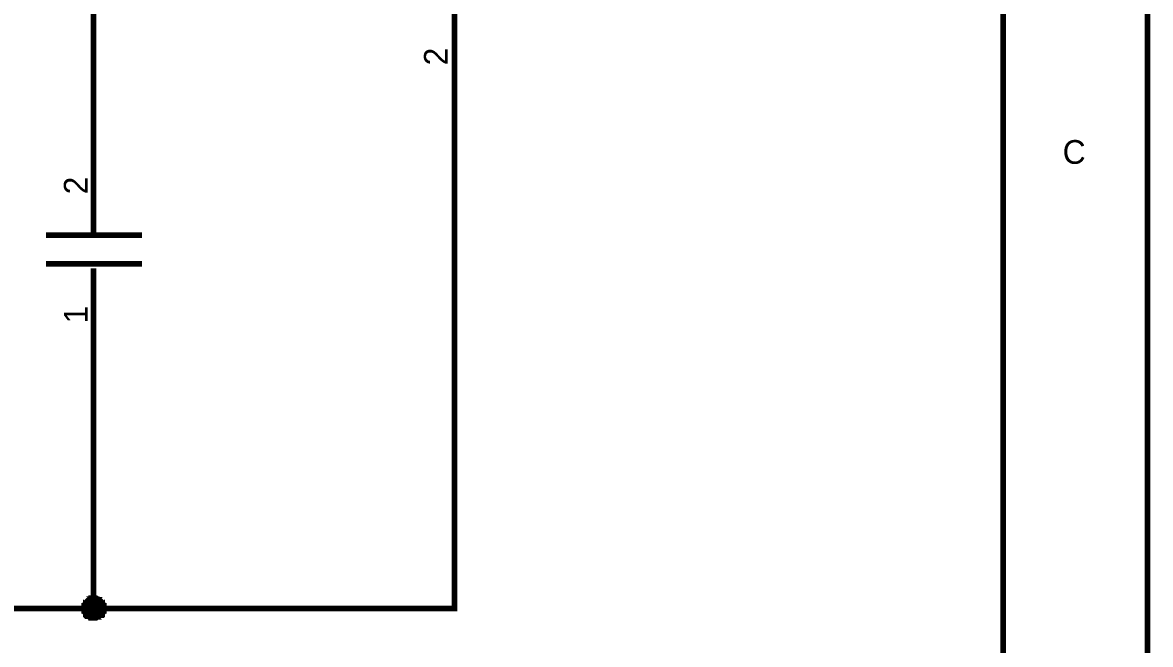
# Model space of a CAD drawing. Header units: millimetres. Extents: x 0 to 800, y 0 to 567.
# Drawn here: x 740.8 to 800.2, y 186.1 to 218.9 of the extents above; entities that cross this region are included whole.
import ezdxf

# ---------------------------------------------------------------- set-up
doc = ezdxf.new("R2010")
doc.units = ezdxf.units.MM
doc.layers.add('Sheet', color=255, linetype='Continuous')

msp = doc.modelspace()

# ---------------------------------------------------------------- linework, layer by layer
at = {"layer": 'Sheet'}
for points, const_width in [([(0, 566.375), (800.1, 566.375), (800.1, 0), (0, 0), (0, 566.375)], 0.3), ([(0, 566.375), (0, 0), (800.1, 0), (800.1, 566.375), (0, 566.375), (0, 566.375)], 0.0991), ([(7.661, 558.76), (792.484, 558.76), (792.484, 7.616), (7.661, 7.616), (7.661, 558.76)], 0.3), ([(7.661, 558.76), (7.661, 7.616), (792.484, 7.616), (792.484, 558.76), (7.661, 558.76), (7.661, 558.76)], 0.0991)]:
    msp.add_lwpolyline(points, close=True, dxfattribs=dict(at, const_width=const_width))
for points, const_width in [([(744.505, 209.473), (744.505, 227.482)], 0.3), ([(763.544, 219.777), (763.544, 214.267)], 0.3), ([(729.498, 197.647), (729.498, 187.97), (744.505, 187.97), (763.544, 187.97), (763.544, 214.267)], 0.3), ([(744.505, 207.681), (744.505, 209.473)], 0.3), ([(744.505, 207.681), (744.505, 208.443)], 0.3), ([(747.059, 207.681), (741.996, 207.681)], 0.3), ([(747.059, 206.158), (741.996, 206.158)], 0.3), ([(744.505, 205.934), (744.505, 204.411)], 0.3), ([(744.505, 205.934), (744.505, 205.665)], 0.3), ([(744.505, 204.411), (744.505, 187.97)], 0.3), ([(744.012, 187.97), (744.012, 188.015), (744.012, 188.015), (744.012, 188.06), (744.012, 188.06), (744.012, 188.105), (744.057, 188.105), (744.057, 188.15), (744.057, 188.15), (744.057, 188.194), (744.057, 188.194), (744.102, 188.239), (744.102, 188.239), (744.102, 188.284), (744.147, 188.284), (744.147, 188.329), (744.147, 188.329), (744.192, 188.374), (744.192, 188.374), (744.192, 188.374), (744.236, 188.418), (744.236, 188.418), (744.281, 188.418), (744.281, 188.463), (744.326, 188.463), (744.326, 188.463), (744.371, 188.463), (744.371, 188.508), (744.416, 188.508), (744.416, 188.508), (744.46, 188.508), (744.46, 188.508), (744.505, 188.508)], 0.3), ([(744.012, 187.97), (744.012, 188.015), (744.012, 188.015), (744.012, 188.06), (744.012, 188.06), (744.012, 188.105), (744.057, 188.105), (744.057, 188.15), (744.057, 188.15), (744.057, 188.194), (744.057, 188.194), (744.102, 188.239), (744.102, 188.239), (744.102, 188.284), (744.147, 188.284), (744.147, 188.329), (744.147, 188.329), (744.192, 188.374), (744.192, 188.374), (744.192, 188.374), (744.236, 188.418), (744.236, 188.418), (744.281, 188.418), (744.281, 188.463), (744.326, 188.463), (744.326, 188.463), (744.371, 188.463), (744.371, 188.508), (744.416, 188.508), (744.416, 188.508), (744.46, 188.508), (744.46, 188.508), (744.505, 188.508)], 0.3), ([(744.012, 187.97), (744.012, 188.015), (744.012, 188.015), (744.012, 188.06), (744.012, 188.06), (744.012, 188.105), (744.057, 188.105), (744.057, 188.15), (744.057, 188.15), (744.057, 188.194), (744.057, 188.194), (744.102, 188.239), (744.102, 188.239), (744.102, 188.284), (744.147, 188.284), (744.147, 188.329), (744.147, 188.329), (744.192, 188.374), (744.192, 188.374), (744.192, 188.374), (744.236, 188.418), (744.236, 188.418), (744.281, 188.418), (744.281, 188.463), (744.326, 188.463), (744.326, 188.463), (744.371, 188.463), (744.371, 188.508), (744.416, 188.508), (744.416, 188.508), (744.46, 188.508), (744.46, 188.508), (744.505, 188.508)], 0.3), ([(744.012, 187.97), (744.012, 188.015), (744.012, 188.015), (744.012, 188.06), (744.012, 188.06), (744.012, 188.105), (744.057, 188.105), (744.057, 188.15), (744.057, 188.15), (744.057, 188.194), (744.057, 188.194), (744.102, 188.239), (744.102, 188.239), (744.102, 188.284), (744.147, 188.284), (744.147, 188.329), (744.147, 188.329), (744.192, 188.374), (744.192, 188.374), (744.192, 188.374), (744.236, 188.418), (744.236, 188.418), (744.281, 188.418), (744.281, 188.463), (744.326, 188.463), (744.326, 188.463), (744.371, 188.463), (744.371, 188.508), (744.416, 188.508), (744.416, 188.508), (744.46, 188.508), (744.46, 188.508), (744.505, 188.508)], 0.3), ([(744.505, 188.508), (744.505, 188.508)], 0.3), ([(744.505, 188.508), (744.55, 188.508), (744.55, 188.508), (744.595, 188.508), (744.64, 188.508), (744.64, 188.508), (744.684, 188.463), (744.684, 188.463), (744.729, 188.463), (744.729, 188.463), (744.774, 188.418), (744.774, 188.418), (744.819, 188.418), (744.819, 188.374), (744.864, 188.374), (744.864, 188.374), (744.908, 188.329), (744.908, 188.329), (744.908, 188.284), (744.953, 188.284), (744.953, 188.239), (744.953, 188.239), (744.998, 188.194), (744.998, 188.194), (744.998, 188.15), (744.998, 188.15), (744.998, 188.105), (745.043, 188.105), (745.043, 188.06), (745.043, 188.06), (745.043, 188.015), (745.043, 188.015), (745.043, 187.97)], 0.3), ([(744.505, 188.508), (744.505, 188.508)], 0.3), ([(744.505, 188.508), (744.55, 188.508), (744.55, 188.508), (744.595, 188.508), (744.64, 188.508), (744.64, 188.508), (744.684, 188.463), (744.684, 188.463), (744.729, 188.463), (744.729, 188.463), (744.774, 188.418), (744.774, 188.418), (744.819, 188.418), (744.819, 188.374), (744.864, 188.374), (744.864, 188.374), (744.908, 188.329), (744.908, 188.329), (744.908, 188.284), (744.953, 188.284), (744.953, 188.239), (744.953, 188.239), (744.998, 188.194), (744.998, 188.194), (744.998, 188.15), (744.998, 188.15), (744.998, 188.105), (745.043, 188.105), (745.043, 188.06), (745.043, 188.06), (745.043, 188.015), (745.043, 188.015), (745.043, 187.97)], 0.3), ([(744.505, 188.508), (744.505, 188.508)], 0.3), ([(744.505, 188.508), (744.55, 188.508), (744.55, 188.508), (744.595, 188.508), (744.64, 188.508), (744.64, 188.508), (744.684, 188.463), (744.684, 188.463), (744.729, 188.463), (744.729, 188.463), (744.774, 188.418), (744.774, 188.418), (744.819, 188.418), (744.819, 188.374), (744.864, 188.374), (744.864, 188.374), (744.908, 188.329), (744.908, 188.329), (744.908, 188.284), (744.953, 188.284), (744.953, 188.239), (744.953, 188.239), (744.998, 188.194), (744.998, 188.194), (744.998, 188.15), (744.998, 188.15), (744.998, 188.105), (745.043, 188.105), (745.043, 188.06), (745.043, 188.06), (745.043, 188.015), (745.043, 188.015), (745.043, 187.97)], 0.3), ([(744.505, 188.508), (744.505, 188.508)], 0.3), ([(744.505, 188.508), (744.55, 188.508), (744.55, 188.508), (744.595, 188.508), (744.64, 188.508), (744.64, 188.508), (744.684, 188.463), (744.684, 188.463), (744.729, 188.463), (744.729, 188.463), (744.774, 188.418), (744.774, 188.418), (744.819, 188.418), (744.819, 188.374), (744.864, 188.374), (744.864, 188.374), (744.908, 188.329), (744.908, 188.329), (744.908, 188.284), (744.953, 188.284), (744.953, 188.239), (744.953, 188.239), (744.998, 188.194), (744.998, 188.194), (744.998, 188.15), (744.998, 188.15), (744.998, 188.105), (745.043, 188.105), (745.043, 188.06), (745.043, 188.06), (745.043, 188.015), (745.043, 188.015), (745.043, 187.97)], 0.3), ([(744.505, 187.478), (744.46, 187.478), (744.46, 187.478), (744.416, 187.478), (744.416, 187.478), (744.371, 187.478), (744.371, 187.522), (744.326, 187.522), (744.326, 187.522), (744.281, 187.522), (744.281, 187.522), (744.236, 187.567), (744.236, 187.567), (744.192, 187.567), (744.192, 187.612), (744.192, 187.612), (744.147, 187.612), (744.147, 187.657), (744.147, 187.657), (744.102, 187.657), (744.102, 187.702), (744.102, 187.702), (744.057, 187.746), (744.057, 187.746), (744.057, 187.791), (744.057, 187.791), (744.057, 187.836), (744.012, 187.836), (744.012, 187.881), (744.012, 187.881), (744.012, 187.926), (744.012, 187.926), (744.012, 187.97)], 0.3), ([(744.012, 187.97), (744.012, 187.97)], 0.3), ([(744.505, 187.478), (744.46, 187.478), (744.46, 187.478), (744.416, 187.478), (744.416, 187.478), (744.371, 187.478), (744.371, 187.522), (744.326, 187.522), (744.326, 187.522), (744.281, 187.522), (744.281, 187.522), (744.236, 187.567), (744.236, 187.567), (744.192, 187.567), (744.192, 187.612), (744.192, 187.612), (744.147, 187.612), (744.147, 187.657), (744.147, 187.657), (744.102, 187.657), (744.102, 187.702), (744.102, 187.702), (744.057, 187.746), (744.057, 187.746), (744.057, 187.791), (744.057, 187.791), (744.057, 187.836), (744.012, 187.836), (744.012, 187.881), (744.012, 187.881), (744.012, 187.926), (744.012, 187.926), (744.012, 187.97)], 0.3), ([(744.012, 187.97), (744.012, 187.97)], 0.3), ([(744.505, 187.478), (744.46, 187.478), (744.46, 187.478), (744.416, 187.478), (744.416, 187.478), (744.371, 187.478), (744.371, 187.522), (744.326, 187.522), (744.326, 187.522), (744.281, 187.522), (744.281, 187.522), (744.236, 187.567), (744.236, 187.567), (744.192, 187.567), (744.192, 187.612), (744.192, 187.612), (744.147, 187.612), (744.147, 187.657), (744.147, 187.657), (744.102, 187.657), (744.102, 187.702), (744.102, 187.702), (744.057, 187.746), (744.057, 187.746), (744.057, 187.791), (744.057, 187.791), (744.057, 187.836), (744.012, 187.836), (744.012, 187.881), (744.012, 187.881), (744.012, 187.926), (744.012, 187.926), (744.012, 187.97)], 0.3), ([(744.012, 187.97), (744.012, 187.97)], 0.3), ([(744.505, 187.478), (744.46, 187.478), (744.46, 187.478), (744.416, 187.478), (744.416, 187.478), (744.371, 187.478), (744.371, 187.522), (744.326, 187.522), (744.326, 187.522), (744.281, 187.522), (744.281, 187.522), (744.236, 187.567), (744.236, 187.567), (744.192, 187.567), (744.192, 187.612), (744.192, 187.612), (744.147, 187.612), (744.147, 187.657), (744.147, 187.657), (744.102, 187.657), (744.102, 187.702), (744.102, 187.702), (744.057, 187.746), (744.057, 187.746), (744.057, 187.791), (744.057, 187.791), (744.057, 187.836), (744.012, 187.836), (744.012, 187.881), (744.012, 187.881), (744.012, 187.926), (744.012, 187.926), (744.012, 187.97)], 0.3), ([(744.012, 187.97), (744.012, 187.97)], 0.3), ([(744.012, 187.97), (744.012, 188.015), (744.012, 188.015), (744.012, 188.06), (744.012, 188.06), (744.012, 188.105), (744.057, 188.105), (744.057, 188.15), (744.057, 188.15), (744.057, 188.194), (744.057, 188.194), (744.102, 188.239), (744.102, 188.239), (744.102, 188.284), (744.147, 188.284), (744.147, 188.329), (744.147, 188.329), (744.192, 188.374), (744.192, 188.374), (744.192, 188.374), (744.236, 188.418), (744.236, 188.418), (744.281, 188.418), (744.281, 188.463), (744.326, 188.463), (744.326, 188.463), (744.371, 188.463), (744.371, 188.508), (744.416, 188.508), (744.416, 188.508), (744.46, 188.508), (744.46, 188.508), (744.505, 188.508)], 0.0991), ([(744.012, 187.97), (744.012, 188.015), (744.012, 188.015), (744.012, 188.06), (744.012, 188.06), (744.012, 188.105), (744.057, 188.105), (744.057, 188.15), (744.057, 188.15), (744.057, 188.194), (744.057, 188.194), (744.102, 188.239), (744.102, 188.239), (744.102, 188.284), (744.147, 188.284), (744.147, 188.329), (744.147, 188.329), (744.192, 188.374), (744.192, 188.374), (744.192, 188.374), (744.236, 188.418), (744.236, 188.418), (744.281, 188.418), (744.281, 188.463), (744.326, 188.463), (744.326, 188.463), (744.371, 188.463), (744.371, 188.508), (744.416, 188.508), (744.416, 188.508), (744.46, 188.508), (744.46, 188.508), (744.505, 188.508)], 0.0991), ([(744.012, 187.97), (744.012, 188.015), (744.012, 188.015), (744.012, 188.06), (744.012, 188.06), (744.012, 188.105), (744.057, 188.105), (744.057, 188.15), (744.057, 188.15), (744.057, 188.194), (744.057, 188.194), (744.102, 188.239), (744.102, 188.239), (744.102, 188.284), (744.147, 188.284), (744.147, 188.329), (744.147, 188.329), (744.192, 188.374), (744.192, 188.374), (744.192, 188.374), (744.236, 188.418), (744.236, 188.418), (744.281, 188.418), (744.281, 188.463), (744.326, 188.463), (744.326, 188.463), (744.371, 188.463), (744.371, 188.508), (744.416, 188.508), (744.416, 188.508), (744.46, 188.508), (744.46, 188.508), (744.505, 188.508)], 0.0991), ([(744.012, 187.97), (744.012, 188.015), (744.012, 188.015), (744.012, 188.06), (744.012, 188.06), (744.012, 188.105), (744.057, 188.105), (744.057, 188.15), (744.057, 188.15), (744.057, 188.194), (744.057, 188.194), (744.102, 188.239), (744.102, 188.239), (744.102, 188.284), (744.147, 188.284), (744.147, 188.329), (744.147, 188.329), (744.192, 188.374), (744.192, 188.374), (744.192, 188.374), (744.236, 188.418), (744.236, 188.418), (744.281, 188.418), (744.281, 188.463), (744.326, 188.463), (744.326, 188.463), (744.371, 188.463), (744.371, 188.508), (744.416, 188.508), (744.416, 188.508), (744.46, 188.508), (744.46, 188.508), (744.505, 188.508)], 0.0991), ([(744.505, 187.478), (744.46, 187.478), (744.46, 187.478), (744.416, 187.478), (744.416, 187.478), (744.371, 187.478), (744.371, 187.522), (744.326, 187.522), (744.326, 187.522), (744.281, 187.522), (744.281, 187.522), (744.236, 187.567), (744.236, 187.567), (744.192, 187.567), (744.192, 187.612), (744.192, 187.612), (744.147, 187.612), (744.147, 187.657), (744.147, 187.657), (744.102, 187.657), (744.102, 187.702), (744.102, 187.702), (744.057, 187.746), (744.057, 187.746), (744.057, 187.791), (744.057, 187.791), (744.057, 187.836), (744.012, 187.836), (744.012, 187.881), (744.012, 187.881), (744.012, 187.926), (744.012, 187.926), (744.012, 187.97)], 0.0991), ([(744.012, 187.97), (744.012, 187.97)], 0.0991), ([(744.505, 187.478), (744.46, 187.478), (744.46, 187.478), (744.416, 187.478), (744.416, 187.478), (744.371, 187.478), (744.371, 187.522), (744.326, 187.522), (744.326, 187.522), (744.281, 187.522), (744.281, 187.522), (744.236, 187.567), (744.236, 187.567), (744.192, 187.567), (744.192, 187.612), (744.192, 187.612), (744.147, 187.612), (744.147, 187.657), (744.147, 187.657), (744.102, 187.657), (744.102, 187.702), (744.102, 187.702), (744.057, 187.746), (744.057, 187.746), (744.057, 187.791), (744.057, 187.791), (744.057, 187.836), (744.012, 187.836), (744.012, 187.881), (744.012, 187.881), (744.012, 187.926), (744.012, 187.926), (744.012, 187.97)], 0.0991), ([(744.012, 187.97), (744.012, 187.97)], 0.0991), ([(744.505, 187.478), (744.46, 187.478), (744.46, 187.478), (744.416, 187.478), (744.416, 187.478), (744.371, 187.478), (744.371, 187.522), (744.326, 187.522), (744.326, 187.522), (744.281, 187.522), (744.281, 187.522), (744.236, 187.567), (744.236, 187.567), (744.192, 187.567), (744.192, 187.612), (744.192, 187.612), (744.147, 187.612), (744.147, 187.657), (744.147, 187.657), (744.102, 187.657), (744.102, 187.702), (744.102, 187.702), (744.057, 187.746), (744.057, 187.746), (744.057, 187.791), (744.057, 187.791), (744.057, 187.836), (744.012, 187.836), (744.012, 187.881), (744.012, 187.881), (744.012, 187.926), (744.012, 187.926), (744.012, 187.97)], 0.0991), ([(744.012, 187.97), (744.012, 187.97)], 0.0991), ([(744.505, 187.478), (744.46, 187.478), (744.46, 187.478), (744.416, 187.478), (744.416, 187.478), (744.371, 187.478), (744.371, 187.522), (744.326, 187.522), (744.326, 187.522), (744.281, 187.522), (744.281, 187.522), (744.236, 187.567), (744.236, 187.567), (744.192, 187.567), (744.192, 187.612), (744.192, 187.612), (744.147, 187.612), (744.147, 187.657), (744.147, 187.657), (744.102, 187.657), (744.102, 187.702), (744.102, 187.702), (744.057, 187.746), (744.057, 187.746), (744.057, 187.791), (744.057, 187.791), (744.057, 187.836), (744.012, 187.836), (744.012, 187.881), (744.012, 187.881), (744.012, 187.926), (744.012, 187.926), (744.012, 187.97)], 0.0991), ([(744.012, 187.97), (744.012, 187.97)], 0.0991), ([(745.043, 187.97), (745.043, 187.926), (745.043, 187.926), (745.043, 187.881), (745.043, 187.881), (745.043, 187.836), (744.998, 187.836), (744.998, 187.791), (744.998, 187.791), (744.998, 187.746), (744.998, 187.746), (744.953, 187.702), (744.953, 187.702), (744.953, 187.657), (744.908, 187.657), (744.908, 187.657), (744.908, 187.612), (744.864, 187.612), (744.864, 187.612), (744.819, 187.567), (744.819, 187.567), (744.774, 187.567), (744.774, 187.522), (744.729, 187.522), (744.729, 187.522), (744.684, 187.522), (744.684, 187.522), (744.64, 187.478), (744.64, 187.478), (744.595, 187.478), (744.55, 187.478), (744.55, 187.478), (744.505, 187.478)], 0.3), ([(745.043, 187.97), (745.043, 187.926), (745.043, 187.926), (745.043, 187.881), (745.043, 187.881), (745.043, 187.836), (744.998, 187.836), (744.998, 187.791), (744.998, 187.791), (744.998, 187.746), (744.998, 187.746), (744.953, 187.702), (744.953, 187.702), (744.953, 187.657), (744.908, 187.657), (744.908, 187.657), (744.908, 187.612), (744.864, 187.612), (744.864, 187.612), (744.819, 187.567), (744.819, 187.567), (744.774, 187.567), (744.774, 187.522), (744.729, 187.522), (744.729, 187.522), (744.684, 187.522), (744.684, 187.522), (744.64, 187.478), (744.64, 187.478), (744.595, 187.478), (744.55, 187.478), (744.55, 187.478), (744.505, 187.478)], 0.3), ([(745.043, 187.97), (745.043, 187.926), (745.043, 187.926), (745.043, 187.881), (745.043, 187.881), (745.043, 187.836), (744.998, 187.836), (744.998, 187.791), (744.998, 187.791), (744.998, 187.746), (744.998, 187.746), (744.953, 187.702), (744.953, 187.702), (744.953, 187.657), (744.908, 187.657), (744.908, 187.657), (744.908, 187.612), (744.864, 187.612), (744.864, 187.612), (744.819, 187.567), (744.819, 187.567), (744.774, 187.567), (744.774, 187.522), (744.729, 187.522), (744.729, 187.522), (744.684, 187.522), (744.684, 187.522), (744.64, 187.478), (744.64, 187.478), (744.595, 187.478), (744.55, 187.478), (744.55, 187.478), (744.505, 187.478)], 0.3), ([(745.043, 187.97), (745.043, 187.926), (745.043, 187.926), (745.043, 187.881), (745.043, 187.881), (745.043, 187.836), (744.998, 187.836), (744.998, 187.791), (744.998, 187.791), (744.998, 187.746), (744.998, 187.746), (744.953, 187.702), (744.953, 187.702), (744.953, 187.657), (744.908, 187.657), (744.908, 187.657), (744.908, 187.612), (744.864, 187.612), (744.864, 187.612), (744.819, 187.567), (744.819, 187.567), (744.774, 187.567), (744.774, 187.522), (744.729, 187.522), (744.729, 187.522), (744.684, 187.522), (744.684, 187.522), (744.64, 187.478), (744.64, 187.478), (744.595, 187.478), (744.55, 187.478), (744.55, 187.478), (744.505, 187.478)], 0.3), ([(744.505, 188.508), (744.505, 188.508)], 0.0991), ([(744.505, 188.508), (744.55, 188.508), (744.55, 188.508), (744.595, 188.508), (744.64, 188.508), (744.64, 188.508), (744.684, 188.463), (744.684, 188.463), (744.729, 188.463), (744.729, 188.463), (744.774, 188.418), (744.774, 188.418), (744.819, 188.418), (744.819, 188.374), (744.864, 188.374), (744.864, 188.374), (744.908, 188.329), (744.908, 188.329), (744.908, 188.284), (744.953, 188.284), (744.953, 188.239), (744.953, 188.239), (744.998, 188.194), (744.998, 188.194), (744.998, 188.15), (744.998, 188.15), (744.998, 188.105), (745.043, 188.105), (745.043, 188.06), (745.043, 188.06), (745.043, 188.015), (745.043, 188.015), (745.043, 187.97)], 0.0991), ([(744.505, 188.508), (744.505, 188.508)], 0.0991), ([(744.505, 188.508), (744.55, 188.508), (744.55, 188.508), (744.595, 188.508), (744.64, 188.508), (744.64, 188.508), (744.684, 188.463), (744.684, 188.463), (744.729, 188.463), (744.729, 188.463), (744.774, 188.418), (744.774, 188.418), (744.819, 188.418), (744.819, 188.374), (744.864, 188.374), (744.864, 188.374), (744.908, 188.329), (744.908, 188.329), (744.908, 188.284), (744.953, 188.284), (744.953, 188.239), (744.953, 188.239), (744.998, 188.194), (744.998, 188.194), (744.998, 188.15), (744.998, 188.15), (744.998, 188.105), (745.043, 188.105), (745.043, 188.06), (745.043, 188.06), (745.043, 188.015), (745.043, 188.015), (745.043, 187.97)], 0.0991), ([(744.505, 188.508), (744.505, 188.508)], 0.0991), ([(744.505, 188.508), (744.55, 188.508), (744.55, 188.508), (744.595, 188.508), (744.64, 188.508), (744.64, 188.508), (744.684, 188.463), (744.684, 188.463), (744.729, 188.463), (744.729, 188.463), (744.774, 188.418), (744.774, 188.418), (744.819, 188.418), (744.819, 188.374), (744.864, 188.374), (744.864, 188.374), (744.908, 188.329), (744.908, 188.329), (744.908, 188.284), (744.953, 188.284), (744.953, 188.239), (744.953, 188.239), (744.998, 188.194), (744.998, 188.194), (744.998, 188.15), (744.998, 188.15), (744.998, 188.105), (745.043, 188.105), (745.043, 188.06), (745.043, 188.06), (745.043, 188.015), (745.043, 188.015), (745.043, 187.97)], 0.0991), ([(744.505, 188.508), (744.505, 188.508)], 0.0991), ([(744.505, 188.508), (744.55, 188.508), (744.55, 188.508), (744.595, 188.508), (744.64, 188.508), (744.64, 188.508), (744.684, 188.463), (744.684, 188.463), (744.729, 188.463), (744.729, 188.463), (744.774, 188.418), (744.774, 188.418), (744.819, 188.418), (744.819, 188.374), (744.864, 188.374), (744.864, 188.374), (744.908, 188.329), (744.908, 188.329), (744.908, 188.284), (744.953, 188.284), (744.953, 188.239), (744.953, 188.239), (744.998, 188.194), (744.998, 188.194), (744.998, 188.15), (744.998, 188.15), (744.998, 188.105), (745.043, 188.105), (745.043, 188.06), (745.043, 188.06), (745.043, 188.015), (745.043, 188.015), (745.043, 187.97)], 0.0991), ([(745.043, 187.97), (745.043, 187.926), (745.043, 187.926), (745.043, 187.881), (745.043, 187.881), (745.043, 187.836), (744.998, 187.836), (744.998, 187.791), (744.998, 187.791), (744.998, 187.746), (744.998, 187.746), (744.953, 187.702), (744.953, 187.702), (744.953, 187.657), (744.908, 187.657), (744.908, 187.657), (744.908, 187.612), (744.864, 187.612), (744.864, 187.612), (744.819, 187.567), (744.819, 187.567), (744.774, 187.567), (744.774, 187.522), (744.729, 187.522), (744.729, 187.522), (744.684, 187.522), (744.684, 187.522), (744.64, 187.478), (744.64, 187.478), (744.595, 187.478), (744.55, 187.478), (744.55, 187.478), (744.505, 187.478)], 0.0991), ([(745.043, 187.97), (745.043, 187.926), (745.043, 187.926), (745.043, 187.881), (745.043, 187.881), (745.043, 187.836), (744.998, 187.836), (744.998, 187.791), (744.998, 187.791), (744.998, 187.746), (744.998, 187.746), (744.953, 187.702), (744.953, 187.702), (744.953, 187.657), (744.908, 187.657), (744.908, 187.657), (744.908, 187.612), (744.864, 187.612), (744.864, 187.612), (744.819, 187.567), (744.819, 187.567), (744.774, 187.567), (744.774, 187.522), (744.729, 187.522), (744.729, 187.522), (744.684, 187.522), (744.684, 187.522), (744.64, 187.478), (744.64, 187.478), (744.595, 187.478), (744.55, 187.478), (744.55, 187.478), (744.505, 187.478)], 0.0991), ([(745.043, 187.97), (745.043, 187.926), (745.043, 187.926), (745.043, 187.881), (745.043, 187.881), (745.043, 187.836), (744.998, 187.836), (744.998, 187.791), (744.998, 187.791), (744.998, 187.746), (744.998, 187.746), (744.953, 187.702), (744.953, 187.702), (744.953, 187.657), (744.908, 187.657), (744.908, 187.657), (744.908, 187.612), (744.864, 187.612), (744.864, 187.612), (744.819, 187.567), (744.819, 187.567), (744.774, 187.567), (744.774, 187.522), (744.729, 187.522), (744.729, 187.522), (744.684, 187.522), (744.684, 187.522), (744.64, 187.478), (744.64, 187.478), (744.595, 187.478), (744.55, 187.478), (744.55, 187.478), (744.505, 187.478)], 0.0991), ([(745.043, 187.97), (745.043, 187.926), (745.043, 187.926), (745.043, 187.881), (745.043, 187.881), (745.043, 187.836), (744.998, 187.836), (744.998, 187.791), (744.998, 187.791), (744.998, 187.746), (744.998, 187.746), (744.953, 187.702), (744.953, 187.702), (744.953, 187.657), (744.908, 187.657), (744.908, 187.657), (744.908, 187.612), (744.864, 187.612), (744.864, 187.612), (744.819, 187.567), (744.819, 187.567), (744.774, 187.567), (744.774, 187.522), (744.729, 187.522), (744.729, 187.522), (744.684, 187.522), (744.684, 187.522), (744.64, 187.478), (744.64, 187.478), (744.595, 187.478), (744.55, 187.478), (744.55, 187.478), (744.505, 187.478)], 0.0991), ([(745.043, 187.97), (745.043, 187.97), (745.043, 187.97), (745.043, 187.97), (745.043, 187.97), (745.043, 187.97), (745.043, 187.97), (745.043, 187.97), (745.043, 187.97), (745.043, 187.97), (745.043, 187.97), (745.043, 187.97), (745.043, 187.97), (745.043, 187.97), (745.043, 187.97), (745.043, 187.97), (745.043, 187.97), (745.043, 187.97), (745.043, 187.97), (745.043, 187.97), (745.043, 187.97), (745.043, 187.97), (745.043, 187.97), (745.043, 187.97), (745.043, 187.97), (745.043, 187.97), (745.043, 187.97), (745.043, 187.97), (745.043, 187.97), (745.043, 187.97), (745.043, 187.97), (745.043, 187.97), (745.043, 187.97)], 0.3), ([(745.043, 187.97), (745.043, 187.97)], 0.3), ([(745.043, 187.97), (745.043, 187.97), (745.043, 187.97), (745.043, 187.97), (745.043, 187.97), (745.043, 187.97), (745.043, 187.97), (745.043, 187.97), (745.043, 187.97), (745.043, 187.97), (745.043, 187.97), (745.043, 187.97), (745.043, 187.97), (745.043, 187.97), (745.043, 187.97), (745.043, 187.97), (745.043, 187.97), (745.043, 187.97), (745.043, 187.97), (745.043, 187.97), (745.043, 187.97), (745.043, 187.97), (745.043, 187.97), (745.043, 187.97), (745.043, 187.97), (745.043, 187.97), (745.043, 187.97), (745.043, 187.97), (745.043, 187.97), (745.043, 187.97), (745.043, 187.97), (745.043, 187.97), (745.043, 187.97)], 0.3), ([(745.043, 187.97), (745.043, 187.97)], 0.3), ([(745.043, 187.97), (745.043, 187.97), (745.043, 187.97), (745.043, 187.97), (745.043, 187.97), (745.043, 187.97), (745.043, 187.97), (745.043, 187.97), (745.043, 187.97), (745.043, 187.97), (745.043, 187.97), (745.043, 187.97), (745.043, 187.97), (745.043, 187.97), (745.043, 187.97), (745.043, 187.97), (745.043, 187.97), (745.043, 187.97), (745.043, 187.97), (745.043, 187.97), (745.043, 187.97), (745.043, 187.97), (745.043, 187.97), (745.043, 187.97), (745.043, 187.97), (745.043, 187.97), (745.043, 187.97), (745.043, 187.97), (745.043, 187.97), (745.043, 187.97), (745.043, 187.97), (745.043, 187.97), (745.043, 187.97)], 0.3), ([(745.043, 187.97), (745.043, 187.97)], 0.3), ([(745.043, 187.97), (745.043, 187.97), (745.043, 187.97), (745.043, 187.97), (745.043, 187.97), (745.043, 187.97), (745.043, 187.97), (745.043, 187.97), (745.043, 187.97), (745.043, 187.97), (745.043, 187.97), (745.043, 187.97), (745.043, 187.97), (745.043, 187.97), (745.043, 187.97), (745.043, 187.97), (745.043, 187.97), (745.043, 187.97), (745.043, 187.97), (745.043, 187.97), (745.043, 187.97), (745.043, 187.97), (745.043, 187.97), (745.043, 187.97), (745.043, 187.97), (745.043, 187.97), (745.043, 187.97), (745.043, 187.97), (745.043, 187.97), (745.043, 187.97), (745.043, 187.97), (745.043, 187.97), (745.043, 187.97)], 0.3), ([(745.043, 187.97), (745.043, 187.97)], 0.3), ([(745.043, 187.97), (745.043, 187.97), (745.043, 187.97), (745.043, 187.97), (745.043, 187.97), (745.043, 187.97), (745.043, 187.97), (745.043, 187.97), (745.043, 187.97), (745.043, 187.97), (745.043, 187.97), (745.043, 187.97), (745.043, 187.97), (745.043, 187.97), (745.043, 187.97), (745.043, 187.97), (745.043, 187.97), (745.043, 187.97), (745.043, 187.97), (745.043, 187.97), (745.043, 187.97), (745.043, 187.97), (745.043, 187.97), (745.043, 187.97), (745.043, 187.97), (745.043, 187.97), (745.043, 187.97), (745.043, 187.97), (745.043, 187.97), (745.043, 187.97), (745.043, 187.97), (745.043, 187.97), (745.043, 187.97)], 0.0991), ([(745.043, 187.97), (745.043, 187.97)], 0.0991), ([(745.043, 187.97), (745.043, 187.97), (745.043, 187.97), (745.043, 187.97), (745.043, 187.97), (745.043, 187.97), (745.043, 187.97), (745.043, 187.97), (745.043, 187.97), (745.043, 187.97), (745.043, 187.97), (745.043, 187.97), (745.043, 187.97), (745.043, 187.97), (745.043, 187.97), (745.043, 187.97), (745.043, 187.97), (745.043, 187.97), (745.043, 187.97), (745.043, 187.97), (745.043, 187.97), (745.043, 187.97), (745.043, 187.97), (745.043, 187.97), (745.043, 187.97), (745.043, 187.97), (745.043, 187.97), (745.043, 187.97), (745.043, 187.97), (745.043, 187.97), (745.043, 187.97), (745.043, 187.97), (745.043, 187.97)], 0.0991), ([(745.043, 187.97), (745.043, 187.97)], 0.0991), ([(745.043, 187.97), (745.043, 187.97), (745.043, 187.97), (745.043, 187.97), (745.043, 187.97), (745.043, 187.97), (745.043, 187.97), (745.043, 187.97), (745.043, 187.97), (745.043, 187.97), (745.043, 187.97), (745.043, 187.97), (745.043, 187.97), (745.043, 187.97), (745.043, 187.97), (745.043, 187.97), (745.043, 187.97), (745.043, 187.97), (745.043, 187.97), (745.043, 187.97), (745.043, 187.97), (745.043, 187.97), (745.043, 187.97), (745.043, 187.97), (745.043, 187.97), (745.043, 187.97), (745.043, 187.97), (745.043, 187.97), (745.043, 187.97), (745.043, 187.97), (745.043, 187.97), (745.043, 187.97), (745.043, 187.97)], 0.0991), ([(745.043, 187.97), (745.043, 187.97)], 0.0991), ([(745.043, 187.97), (745.043, 187.97), (745.043, 187.97), (745.043, 187.97), (745.043, 187.97), (745.043, 187.97), (745.043, 187.97), (745.043, 187.97), (745.043, 187.97), (745.043, 187.97), (745.043, 187.97), (745.043, 187.97), (745.043, 187.97), (745.043, 187.97), (745.043, 187.97), (745.043, 187.97), (745.043, 187.97), (745.043, 187.97), (745.043, 187.97), (745.043, 187.97), (745.043, 187.97), (745.043, 187.97), (745.043, 187.97), (745.043, 187.97), (745.043, 187.97), (745.043, 187.97), (745.043, 187.97), (745.043, 187.97), (745.043, 187.97), (745.043, 187.97), (745.043, 187.97), (745.043, 187.97), (745.043, 187.97)], 0.0991), ([(745.043, 187.97), (745.043, 187.97)], 0.0991)]:
    msp.add_lwpolyline(points, dxfattribs=dict(at, const_width=const_width))
at = {"layer": 'Sheet', "const_width": 0.508}
msp.add_lwpolyline([(744.245, 188, 1), (744.753, 188, 1)], format="xyb", close=True, dxfattribs=at)

# ---------------------------------------------------------------- texts
at = {"layer": 'Sheet'}
for s, p in [('2', (763.186, 216.641)), ('2', (744.192, 209.832)), ('1', (744.192, 203.022))]:
    msp.add_text(s, height=1.254, rotation=90, dxfattribs=at).set_placement(p)
msp.add_text('C', height=1.254, dxfattribs=at).set_placement((795.62, 211.444))

doc.saveas('drawing.dxf')
